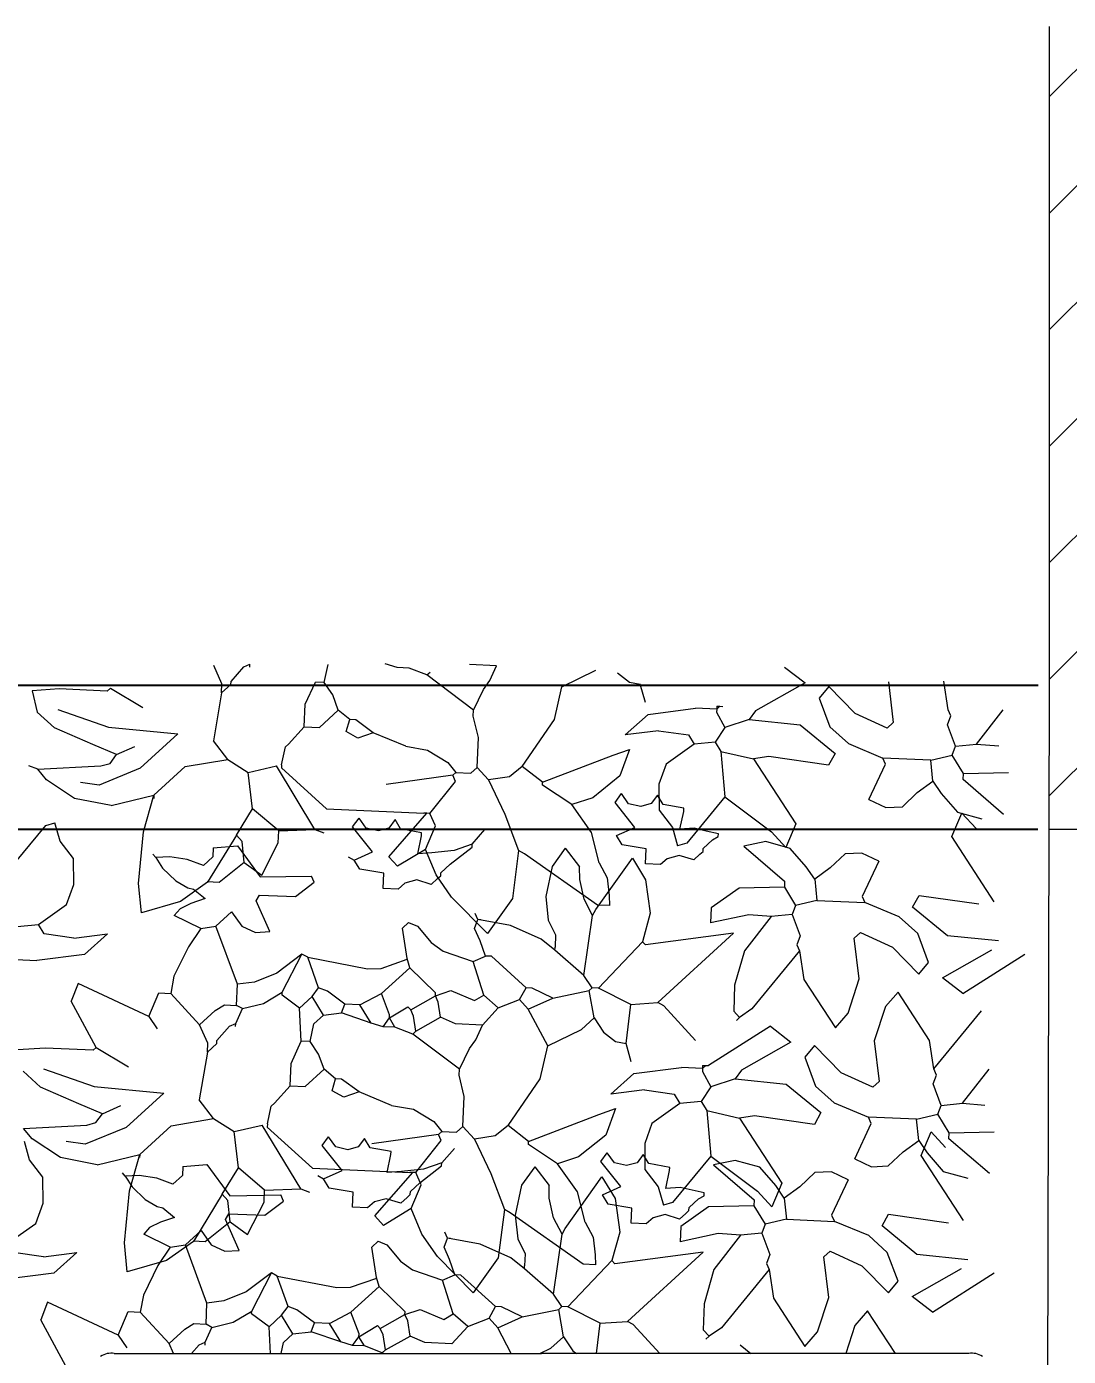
# Model space of a CAD drawing. Header units: centimetres. Extents: x 5667 to 17750, y 274 to 6203.
# Drawn here: x 5952.9 to 6063.6, y 4639.2 to 4780.5 of the extents above; entities that cross this region are included whole.
import ezdxf

# ---------------------------------------------------------------- set-up
doc = ezdxf.new("R2010")
doc.units = ezdxf.units.CM
doc.header["$MEASUREMENT"] = 0
doc.layers.get('0').update_dxf_attribs({"lineweight": 18})
for name, color, linetype, lineweight in [('A-FURN', 8, 'Continuous', 9), ('A-WALL-FULL', 7, 'Continuous', 20), ('G-ANNO-DIM', 3, 'Continuous', 9), ('G-HEDGE', 104, 'Continuous', 9)]:
    doc.layers.add(name, color=color, linetype=linetype, lineweight=lineweight)
doc.styles.add('ARIAL', font='arial.ttf')
doc.dimstyles.new('TICK_36', dxfattribs={"dimtxt": 10, "dimasz": 3.6, "dimexe": 1.8, "dimexo": 1.2, "dimgap": 1.8, "dimtad": 0, "dimdec": 0, "dimzin": 0, "dimdsep": 46, "dimtxsty": 'ARIAL', "dimblk": 'OBLIQUE', "dimcen": 1.8, "dimdle": 1.8, "dimclrd": 256, "dimclrt": 256, "dimadec": 0, "dimazin": 0, "dimtfac": 1, "dimtdec": 0, "dimtmove": 1, "dimatfit": 3, "dimldrblk": 'OPEN90', "dimfxl": 1, "dimtolj": 1, "dimtzin": 0, "dimarcsym": 0})

# ---------------------------------------------------------------- blocks, each defined once
blk = doc.blocks.new('_Oblique')
at = {"color": 0, "linetype": 'ByBlock', "lineweight": -2}
blk.add_line((-0.5, -0.5), (0.5, 0.5), dxfattribs=at)
blk = doc.blocks.new('*D33')
at = {"layer": 'Defpoints', "color": 0, "transparency": 16777216}
for p in [(6061.6, 4710.48), (5687.77, 4485.2), (6061.11, 4485.2)]:
    blk.add_point(p, dxfattribs=at)
at = {"layer": 'G-ANNO-DIM', "lineweight": -2, "transparency": 16777216}
for p, q in [((5687.77, 4712.28), (5687.77, 4610.81)), ((5687.77, 4483.4), (5687.77, 4584.87))]:
    blk.add_line(p, q, dxfattribs=at)
at = {"layer": 'G-ANNO-DIM', "color": 0, "lineweight": -2, "transparency": 16777216}
for p, q in [((6060.4, 4710.48), (5685.97, 4710.48)), ((6059.91, 4485.2), (5685.97, 4485.2))]:
    blk.add_line(p, q, dxfattribs=at)
at = {"layer": 'G-ANNO-DIM', "lineweight": -2, "transparency": 16777216, "xscale": 3.6, "yscale": 3.6, "zscale": 3.6}
for p, rotation in [((5687.77, 4710.48), 90), ((5687.77, 4485.2), 270)]:
    blk.add_blockref('_Oblique', p, dxfattribs=dict(at, rotation=rotation))
at = {"layer": 'G-ANNO-DIM', "transparency": 16777216, "insert": (5687.77, 4597.84), "char_height": 10, "attachment_point": 5, "rotation": 90, "style": 'ARIAL'}
blk.add_mtext('\\A1;225', dxfattribs=at)
blk = doc.blocks.new('_Open90')
at = {"color": 0, "linetype": 'ByBlock', "lineweight": -2}
for p, q in [((-0.5, 0.5), (0, 0)), ((0, 0), (-1, 0)), ((0, 0), (-0.5, -0.5))]:
    blk.add_line(p, q, dxfattribs=at)
blk = doc.blocks.new('*D34')
at = {"layer": 'Defpoints', "color": 0, "transparency": 16777216}
for p in [(5716.47, 4695.2), (6061.57, 4695.2), (6061.11, 4485.2)]:
    blk.add_point(p, dxfattribs=at)
at = {"layer": 'G-ANNO-DIM', "lineweight": -2, "transparency": 16777216}
for p, q in [((5716.47, 4697), (5716.47, 4603.11)), ((5716.47, 4483.4), (5716.47, 4577.28))]:
    blk.add_line(p, q, dxfattribs=at)
at = {"layer": 'G-ANNO-DIM', "color": 0, "lineweight": -2, "transparency": 16777216}
for p, q in [((6060.37, 4695.2), (5714.67, 4695.2)), ((6059.91, 4485.2), (5714.67, 4485.2))]:
    blk.add_line(p, q, dxfattribs=at)
at = {"layer": 'G-ANNO-DIM', "lineweight": -2, "transparency": 16777216, "xscale": 3.6, "yscale": 3.6, "zscale": 3.6}
for p, rotation in [((5716.47, 4695.2), 90), ((5716.47, 4485.2), 270)]:
    blk.add_blockref('_Oblique', p, dxfattribs=dict(at, rotation=rotation))
at = {"layer": 'G-ANNO-DIM', "transparency": 16777216, "insert": (5716.47, 4590.2), "char_height": 10, "attachment_point": 5, "rotation": 90, "style": 'ARIAL'}
blk.add_mtext('\\A1;210', dxfattribs=at)
blk = doc.blocks.new('*D103')
at = {"layer": 'Defpoints', "color": 0, "transparency": 16777216}
for p in [(5716.47, 4710.48), (6061.6, 4710.48), (6061.57, 4695.2)]:
    blk.add_point(p, dxfattribs=at)
at = {"layer": 'G-ANNO-DIM', "lineweight": -2, "transparency": 16777216}
for p, q in [((5716.47, 4693.4), (5716.47, 4712.28)), ((5706.87, 4705.72), (5706.87, 4709.32)), ((5716.47, 4702.84), (5706.87, 4705.72))]:
    blk.add_line(p, q, dxfattribs=at)
at = {"layer": 'G-ANNO-DIM', "color": 0, "lineweight": -2, "transparency": 16777216}
for p, q in [((6060.4, 4710.48), (5714.67, 4710.48)), ((6060.37, 4695.2), (5714.67, 4695.2))]:
    blk.add_line(p, q, dxfattribs=at)
at = {"layer": 'G-ANNO-DIM', "lineweight": -2, "transparency": 16777216, "xscale": 3.6, "yscale": 3.6, "zscale": 3.6}
for p, rotation in [((5716.47, 4710.48), 90), ((5716.47, 4695.2), 270)]:
    blk.add_blockref('_Oblique', p, dxfattribs=dict(at, rotation=rotation))
at = {"layer": 'G-ANNO-DIM', "transparency": 16777216, "insert": (5706.87, 4717.85), "char_height": 10, "attachment_point": 5, "rotation": 90, "style": 'ARIAL'}
blk.add_mtext('\\A1;15', dxfattribs=at)

msp = doc.modelspace()

# ---------------------------------------------------------------- hatches: boundary and pattern name
at = {"layer": 'A-WALL-FULL'}
h = msp.add_hatch(dxfattribs=at)
h.set_pattern_fill('ANSI31', color=0, scale=70)
h.set_pattern_definition([(45, (-2050.141, 2304.0196), (-6.187184, 6.187184), [])])
h.paths.add_polyline_path([(6690.4, 4485.2), (6666.88, 4485.2), (6666.88, 4710.48), (6666.88, 4780.48), (6061.6, 4780.48), (6061.6, 4710.48), (6061.57, 4695.2), (6065.62, 4695.2), (6075.13, 4695.2), (6075.13, 4710.48), (6375.51, 4710.48), (6652.86, 4710.48), (6652.86, 4485.2), (5730.58, 4485.2), (5730.58, 4415.2), (6690.4, 4415.2)])

# ---------------------------------------------------------------- linework, layer by layer
at = {"layer": 'A-FURN'}
for p in [(5962.26, 4639.54), (6053.03, 4639.54)]:
    msp.add_line(p, (6007.65, 4639.54), dxfattribs=at)
for centre, start, end in [((5961.91, 4637.63), 79.6843, 124.328), ((6053.38, 4637.63), 55.672, 100.3157)]:
    msp.add_arc(centre, 1.94, start, end, dxfattribs=at)
at = {"layer": 'A-WALL-FULL'}
for p, q in [((6061.6, 4710.48), (6061.6, 4780.48)), ((6061.11, 4485.2), (6061.6, 4710.48)), ((6065.62, 4695.2), (6061.57, 4695.2))]:
    msp.add_line(p, q, dxfattribs=at)
at = {"layer": 'G-HEDGE'}
for p, q in [((5973.7, 4710.66), (5972.83, 4712.61)), ((5974.67, 4710.93), (5976.02, 4712.47)), ((5976.02, 4712.47), (5976.67, 4712.76)), ((5976.65, 4712.44), (5976.67, 4712.76)), ((5984.57, 4710.82), (5984.98, 4712.72)), ((5992.31, 4712.4), (5991.05, 4712.78)), ((5993.59, 4712.35), (5992.31, 4712.4)), ((5995.47, 4711.62), (5993.59, 4712.35)), ((6002.87, 4712.58), (6000, 4712.71)), ((6002.16, 4711.01), (6002.87, 4712.58)), ((6033.47, 4712.46), (6035.64, 4710.77)), ((5974.66, 4710.61), (5974.67, 4710.93)), ((5982.55, 4708.52), (5983.62, 4710.86)), ((5984.57, 4710.82), (5983.62, 4710.86)), ((5985.47, 4709.5), (5984.57, 4710.82)), ((5995.47, 4711.62), (5995.81, 4711.93)), ((6000.43, 4707.89), (5995.47, 4711.62)), ((6001.48, 4710.08), (6002.16, 4711.01)), ((6009.8, 4710.36), (6013.4, 4712.12)), ((6015.72, 4711.84), (6017, 4710.86)), ((6017, 4710.86), (6018.12, 4710.64)), ((6035.64, 4710.77), (6030.39, 4707.8)), ((6044.49, 4710.9), (6045.01, 4706.58)), ((6050.82, 4707.92), (6050.37, 4710.95)), ((5956.42, 4710.13), (5953.53, 4709.94)), ((5953.53, 4709.94), (5954.07, 4707.68)), ((5961.52, 4709.91), (5956.42, 4710.13)), ((5961.85, 4710.21), (5961.52, 4709.91)), ((5961.85, 4710.21), (5965.28, 4708.15)), ((5973.66, 4709.7), (5972.8, 4704.62)), ((5973.66, 4709.7), (5973.7, 4710.66)), ((5973.66, 4709.7), (5974.66, 4710.61)), ((5986.04, 4707.88), (5985.47, 4709.5)), ((6000.43, 4707.89), (6001.48, 4710.08)), ((6009.01, 4706.88), (6009.8, 4710.36)), ((6018.68, 4708.69), (6018.12, 4710.64)), ((6038.15, 4710.39), (6037.13, 4709.16)), ((6040.97, 4707.51), (6038.15, 4710.39)), ((5956.27, 4707.95), (5961.65, 4706.08)), ((5982.45, 4706.12), (5982.55, 4708.52)), ((6000.4, 4707.25), (6000.43, 4707.89)), ((6018.96, 4707.43), (6024.01, 4708.08)), ((6026.25, 4707.98), (6024.01, 4708.08)), ((6026.25, 4707.98), (6026.23, 4707.66)), ((6026.26, 4708.3), (6026.25, 4707.98)), ((6026.58, 4708.29), (6026.25, 4707.98)), ((6026.26, 4708.3), (6026.58, 4708.29)), ((6026.58, 4708.29), (6026.9, 4708.27)), ((6037.13, 4709.16), (6038.27, 4706.09)), ((6051.11, 4707.27), (6050.82, 4707.92)), ((6053.86, 4704.27), (6056.69, 4707.91)), ((5955.92, 4706), (5954.07, 4707.68)), ((5984.05, 4706.05), (5986.04, 4707.88)), ((5987.28, 4706.87), (5986.04, 4707.88)), ((5986.9, 4705.61), (5987.28, 4706.87)), ((5987.92, 4706.84), (5987.28, 4706.87)), ((5989.77, 4705.48), (5987.92, 4706.84)), ((6000.94, 4704.99), (6000.4, 4707.25)), ((6005.6, 4701.91), (6009.01, 4706.88)), ((6016.52, 4705.24), (6018.96, 4707.43)), ((6026.23, 4707.66), (6027.12, 4706.03)), ((6029.71, 4706.87), (6027.12, 4706.03)), ((6030.39, 4707.8), (6029.71, 4706.87)), ((6029.71, 4706.87), (6035.12, 4706.32)), ((6044.35, 4705.97), (6040.97, 4707.51)), ((6044.35, 4705.97), (6045.01, 4706.58)), ((6050.75, 4706.33), (6051.11, 4707.27)), ((5959.99, 4704.22), (5955.92, 4706)), ((5961.65, 4706.08), (5969.03, 4705.35)), ((5969.03, 4705.35), (5965.03, 4701.71)), ((5980.77, 4704.27), (5982.45, 4706.12)), ((5982.45, 4706.12), (5984.05, 4706.05)), ((5988.15, 4704.91), (5986.9, 4705.61)), ((5989.77, 4705.48), (5988.15, 4704.91)), ((5993.23, 4704.05), (5989.77, 4705.48)), ((6020.07, 4705.69), (6016.52, 4705.24)), ((6020.07, 4705.69), (6023.25, 4705.24)), ((6023.25, 4705.24), (6023.85, 4704.25)), ((6027.12, 4706.03), (6026.09, 4704.47)), ((6035.12, 4706.32), (6038.83, 4703.28)), ((6038.27, 4706.09), (6040.24, 4704.32)), ((6051.61, 4704.05), (6050.75, 4706.33)), ((5962.5, 4703.15), (5959.99, 4704.22)), ((5962.5, 4703.15), (5964.46, 4704.03)), ((5974.31, 4702.64), (5972.8, 4704.62)), ((5980.04, 4702.07), (5980.44, 4703.97)), ((5980.44, 4703.97), (5980.77, 4704.27)), ((5993.23, 4704.05), (5995.55, 4703.64)), ((6000.8, 4701.8), (6000.94, 4704.99)), ((6015.24, 4703.09), (6017, 4703.71)), ((6017, 4703.71), (6015.97, 4700.91)), ((6023.85, 4704.25), (6020.88, 4702.14)), ((6026.09, 4704.47), (6023.85, 4704.25)), ((6026.09, 4704.47), (6026.69, 4703.49)), ((6040.24, 4704.32), (6043.89, 4702.79)), ((6051.25, 4703.11), (6051.61, 4704.05)), ((6051.61, 4704.05), (6053.86, 4704.27)), ((6053.86, 4704.27), (6056.23, 4704.08)), ((5961.83, 4702.22), (5962.5, 4703.15)), ((5969.8, 4701.88), (5974.31, 4702.64)), ((5974.31, 4702.64), (5976.49, 4701.27)), ((5995.55, 4703.64), (5997.69, 4702.32)), ((5997.69, 4702.32), (5998.54, 4701.26)), ((6007.76, 4700.22), (6015.24, 4703.09)), ((6026.69, 4703.49), (6030.17, 4702.7)), ((6026.69, 4703.49), (6027.12, 4698.68)), ((6031.78, 4702.95), (6030.17, 4702.7)), ((6030.17, 4702.7), (6034.66, 4695.79)), ((6038.13, 4702.03), (6031.78, 4702.95)), ((6038.83, 4703.28), (6038.13, 4702.03)), ((6044.18, 4702.14), (6043.89, 4702.79)), ((6048.99, 4702.57), (6043.89, 4702.79)), ((6048.99, 4702.57), (6051.25, 4703.11)), ((6049.21, 4700.32), (6048.99, 4702.57)), ((6052.45, 4701.14), (6051.25, 4703.11)), ((5954.13, 4701.6), (5953.18, 4701.96)), ((5954.13, 4701.6), (5960.85, 4701.95)), ((5955.05, 4700.49), (5954.13, 4701.6)), ((5965.03, 4701.71), (5960.66, 4699.92)), ((5960.85, 4701.95), (5961.83, 4702.22)), ((5966.47, 4698.83), (5969.8, 4701.88)), ((5976.49, 4701.27), (5979.49, 4701.95)), ((5976.96, 4697.41), (5976.49, 4701.27)), ((5983.57, 4695.2), (5979.49, 4701.95)), ((5980.04, 4702.07), (5980.02, 4701.75)), ((5980.02, 4701.75), (5984.82, 4697.39)), ((5998.21, 4700.96), (5991.13, 4699.99)), ((5998.21, 4700.96), (5998.54, 4701.26)), ((5998.5, 4700.31), (5998.21, 4700.96)), ((5998.54, 4701.26), (6000.13, 4701.19)), ((6000.13, 4701.19), (6000.8, 4701.8)), ((6002.02, 4700.47), (6000.8, 4701.8)), ((6005.6, 4701.91), (6004.23, 4700.81)), ((6007.76, 4700.22), (6005.6, 4701.91)), ((6015.97, 4700.91), (6013.08, 4698.57)), ((6020.88, 4702.14), (6020.1, 4700)), ((6042.42, 4698.38), (6044.18, 4702.14)), ((6052.42, 4700.5), (6052.45, 4701.14)), ((6052.45, 4701.14), (6057.24, 4701.25)), ((5958.04, 4698.51), (5955.05, 4700.49)), ((5960.66, 4699.92), (5958.66, 4700.21)), ((5995.79, 4696.91), (5998.5, 4700.31)), ((6004.23, 4700.81), (6002.02, 4700.47)), ((6002.02, 4700.47), (6003.76, 4696.83)), ((6007.75, 4699.9), (6007.76, 4700.22)), ((6010.86, 4697.85), (6007.75, 4699.9)), ((6020.1, 4700), (6020.13, 4697.24)), ((6047.56, 4699.12), (6049.21, 4700.32)), ((6049.21, 4700.32), (6050.11, 4699.01)), ((6056.73, 4696.8), (6052.42, 4700.5)), ((5961.95, 4697.74), (5958.04, 4698.51)), ((5961.95, 4697.74), (5966.47, 4698.83)), ((5965.37, 4694.97), (5966.47, 4698.83)), ((5966.47, 4698.83), (5966.46, 4698.51)), ((6013.08, 4698.57), (6010.86, 4697.85)), ((6015.45, 4698.08), (6016.13, 4699.01)), ((6017.57, 4695.43), (6015.45, 4698.08)), ((6016.89, 4697.94), (6016.13, 4699.01)), ((6019.95, 4698.85), (6019.29, 4697.95)), ((6020.55, 4697.86), (6019.95, 4698.85)), ((6027.12, 4698.68), (6023.07, 4693.74)), ((6027.12, 4698.68), (6032.07, 4694.94)), ((6042.42, 4698.38), (6044.2, 4697.53)), ((6045.97, 4697.61), (6047.56, 4699.12)), ((6050.11, 4699.01), (6051.82, 4697.05)), ((5975.24, 4694.61), (5976.96, 4697.41)), ((5979.73, 4695.05), (5976.96, 4697.41)), ((5984.82, 4697.39), (5995.15, 4696.94)), ((5991.44, 4692.3), (5995.47, 4696.92)), ((5995.47, 4696.92), (5995.15, 4696.94)), ((5995.79, 4696.91), (5995.47, 4696.92)), ((5996.37, 4695.6), (5995.79, 4696.91)), ((6003.76, 4696.83), (6005.21, 4692.98)), ((6012.96, 4694.88), (6010.86, 4697.85)), ((6018.19, 4697.65), (6016.89, 4697.94)), ((6019.29, 4697.95), (6018.19, 4697.65)), ((6020.13, 4697.24), (6021.54, 4695.4)), ((6022.77, 4697.45), (6020.55, 4697.86)), ((6022.35, 4695.23), (6022.76, 4697.13)), ((6022.76, 4697.13), (6022.77, 4697.45)), ((6044.2, 4697.53), (6045.97, 4697.61)), ((6051.22, 4694.44), (6052.28, 4696.95)), ((6051.82, 4697.05), (6054.43, 4696.32)), ((6053.81, 4695.29), (6052.28, 4696.95)), ((5950.93, 4690.69), (5954.99, 4695.63)), ((5954.99, 4695.63), (5955.96, 4695.9)), ((5956.51, 4693.96), (5955.96, 4695.9)), ((5979.73, 4695.05), (5983.57, 4695.2)), ((5983.57, 4695.2), (5984.52, 4694.84)), ((5987.58, 4695.48), (5988.26, 4696.41)), ((5989.7, 4692.83), (5987.58, 4695.48)), ((5989.02, 4695.33), (5988.26, 4696.41)), ((5990.32, 4695.05), (5989.02, 4695.33)), ((5991.42, 4695.34), (5990.32, 4695.05)), ((5992.09, 4696.25), (5991.42, 4695.34)), ((5992.68, 4695.26), (5992.09, 4696.25)), ((5994.9, 4694.84), (5992.68, 4695.26)), ((5995.31, 4693.09), (5996.37, 4695.6)), ((6000.28, 4693.65), (6001.63, 4695.19)), ((6015.61, 4694.56), (6017.57, 4695.43)), ((6021.54, 4695.4), (6022.1, 4693.46)), ((6023.87, 4695.34), (6022.35, 4695.23)), ((6025.14, 4695.04), (6023.87, 4695.34)), ((6034.66, 4695.79), (6033.6, 4693.28)), ((5957.92, 4692.13), (5956.51, 4693.96)), ((5964.84, 4689.45), (5965.37, 4694.97)), ((5975.24, 4694.61), (5972.18, 4689.59)), ((5975.85, 4693.94), (5975.24, 4694.61)), ((5976.07, 4691.7), (5975.85, 4693.94)), ((5977.93, 4690.34), (5979.68, 4693.78)), ((5979.68, 4693.78), (5979.73, 4695.05)), ((5994.49, 4692.62), (5994.89, 4694.52)), ((5994.89, 4694.52), (5994.9, 4694.84)), ((6013.78, 4691.65), (6012.96, 4694.88)), ((6016.21, 4693.58), (6015.61, 4694.56)), ((6024.82, 4693.2), (6025.82, 4694.12)), ((6026.44, 4694.75), (6025.14, 4695.04)), ((6025.82, 4694.12), (6026.42, 4694.44)), ((6026.42, 4694.44), (6026.44, 4694.75)), ((6031.46, 4693.91), (6029.15, 4693.43)), ((6034.07, 4693.18), (6031.46, 4693.91)), ((6032.07, 4694.94), (6033.6, 4693.28)), ((6055.71, 4687.53), (6051.22, 4694.44)), ((5966.66, 4692.24), (5966.36, 4692.57)), ((5972.78, 4693.25), (5972.74, 4692.29)), ((5972.78, 4693.25), (5975.35, 4693.46)), ((5975.35, 4693.46), (5977.76, 4690.16)), ((5987.75, 4691.96), (5989.7, 4692.83)), ((5995.31, 4693.09), (5992.35, 4691.3)), ((5996.01, 4692.74), (5994.49, 4692.62)), ((5996.44, 4690.38), (5995.31, 4693.09)), ((5998.36, 4692.98), (5996.01, 4692.74)), ((5997.95, 4691.51), (6000.27, 4693.33)), ((6000.28, 4693.65), (5998.36, 4692.98)), ((6000.27, 4693.33), (6000.28, 4693.65)), ((6005.21, 4692.98), (6004.55, 4687.88)), ((6005.83, 4692.63), (6005.21, 4692.98)), ((6013.59, 4687.18), (6005.83, 4692.63)), ((6010.17, 4693.22), (6008.77, 4691.27)), ((6010.17, 4693.22), (6011.69, 4691.24)), ((6018.75, 4693.15), (6016.21, 4693.58)), ((6018.68, 4691.55), (6018.75, 4693.15)), ((6022.27, 4692.44), (6021, 4692.09)), ((6023.07, 4693.74), (6022.1, 4693.46)), ((6023.81, 4691.97), (6022.27, 4692.44)), ((6024.47, 4692.58), (6023.81, 4691.97)), ((6024.47, 4692.58), (6024.81, 4692.88)), ((6024.81, 4692.88), (6024.82, 4693.2)), ((6029.15, 4693.43), (6033.46, 4689.73)), ((6035.77, 4691.23), (6034.07, 4693.18)), ((6039.91, 4692.62), (6038.32, 4691.12)), ((6041.68, 4692.7), (6039.91, 4692.62)), ((6043.46, 4691.85), (6041.68, 4692.7)), ((5957.95, 4689.36), (5957.92, 4692.13)), ((5968.15, 4692.3), (5966.66, 4692.24)), ((5966.66, 4692.24), (5967.39, 4691.1)), ((5967.39, 4691.1), (5968.8, 4689.75)), ((5970.01, 4692.03), (5968.15, 4692.3)), ((5971.74, 4691.38), (5970.01, 4692.03)), ((5972.74, 4692.29), (5971.74, 4691.38)), ((5976.07, 4691.7), (5973.42, 4689.57)), ((5976.07, 4691.7), (5977.93, 4690.34)), ((5987.12, 4692.31), (5987.75, 4691.96)), ((5988.34, 4690.98), (5987.75, 4691.96)), ((5990.88, 4690.55), (5988.34, 4690.98)), ((5992.35, 4691.3), (5991.44, 4692.3)), ((5996.96, 4690.6), (5997.95, 4691.51)), ((6008.77, 4691.27), (6008.09, 4688.1)), ((6011.72, 4689.88), (6011.69, 4691.24)), ((6013.4, 4686.69), (6017.29, 4692.16)), ((6013.78, 4691.65), (6014.62, 4690.05)), ((6017.29, 4692.16), (6018.7, 4689.87)), ((6020.27, 4691.48), (6018.68, 4691.55)), ((6021, 4692.09), (6020.27, 4691.48)), ((6036.67, 4689.91), (6035.77, 4691.23)), ((6038.32, 4691.12), (6036.67, 4689.91)), ((6043.46, 4691.85), (6041.7, 4688.09)), ((5968.8, 4689.75), (5970.06, 4689.02)), ((5972.18, 4689.59), (5969.31, 4687.57)), ((5973.42, 4689.57), (5972.14, 4689.63)), ((5977.76, 4690.16), (5983.2, 4690.24)), ((5981.5, 4688.08), (5983.49, 4689.59)), ((5983.49, 4689.59), (5983.2, 4690.24)), ((5990.81, 4688.95), (5990.88, 4690.55)), ((5994.41, 4689.84), (5993.13, 4689.49)), ((5995.94, 4689.37), (5994.41, 4689.84)), ((5996.61, 4689.98), (5995.94, 4689.37)), ((5998.09, 4688), (5996.44, 4690.38)), ((5996.61, 4689.98), (5996.94, 4690.28)), ((5996.94, 4690.28), (5996.96, 4690.6)), ((6012.17, 4687.8), (6011.72, 4689.88)), ((6014.62, 4690.05), (6014.83, 4688.2)), ((6018.7, 4689.87), (6019.2, 4686.3)), ((6033.46, 4689.73), (6033.44, 4689.09)), ((6036.67, 4689.91), (6036.89, 4687.66)), ((5957.18, 4687.22), (5957.95, 4689.36)), ((5965.15, 4686.36), (5964.84, 4689.45)), ((5970.06, 4689.02), (5970.67, 4688.87)), ((5970.67, 4688.87), (5971.91, 4687.86)), ((5977.33, 4687.62), (5977.68, 4688.24)), ((5977.68, 4688.24), (5981.5, 4688.08)), ((5992.41, 4688.88), (5990.81, 4688.95)), ((5993.13, 4689.49), (5992.41, 4688.88)), ((6014.83, 4688.2), (6014.86, 4687.13)), ((6028.64, 4688.98), (6025.67, 4686.87)), ((6033.44, 4689.09), (6028.64, 4688.98)), ((6033.44, 4689.09), (6034.63, 4687.12)), ((6047.05, 4686.95), (6047.75, 4688.2)), ((6047.75, 4688.2), (6054.1, 4687.29)), ((5954.21, 4685.11), (5957.18, 4687.22)), ((5969.31, 4687.57), (5965.15, 4686.36)), ((5969.26, 4686.78), (5968.63, 4686.08)), ((5970.4, 4687.34), (5969.26, 4686.78)), ((5971.91, 4687.86), (5970.4, 4687.34)), ((5978.78, 4684.36), (5977.33, 4687.62)), ((6001.89, 4684.15), (5998.09, 4688)), ((6004.55, 4687.88), (6001.89, 4684.15)), ((6008.09, 4688.1), (6008.36, 4685.57)), ((6013.06, 4686.06), (6012.17, 4687.8)), ((6014.86, 4687.13), (6013.59, 4687.18)), ((6025.67, 4686.87), (6025.6, 4685.28)), ((6034.63, 4687.12), (6034.27, 4686.18)), ((6036.89, 4687.66), (6034.63, 4687.12)), ((6036.89, 4687.66), (6041.99, 4687.44)), ((6041.7, 4688.09), (6041.99, 4687.44)), ((6045.64, 4685.91), (6041.99, 4687.44)), ((6050.76, 4683.92), (6047.05, 4686.95)), ((5971.45, 4684.68), (5968.63, 4686.08)), ((5973.06, 4684.93), (5974.72, 4686.46)), ((5974.72, 4686.46), (5975.81, 4684.95)), ((5992.86, 4684.71), (5993.53, 4685.32)), ((5993.53, 4685.32), (5994.47, 4684.95)), ((6000.53, 4684.69), (6000.89, 4685.63)), ((6000.89, 4685.63), (6000.6, 4686.29)), ((6001.21, 4685.62), (6000.89, 4685.63)), ((6004.35, 4685), (6000.89, 4685.63)), ((6008.36, 4685.57), (6009.13, 4684)), ((6012.14, 4679.71), (6013.06, 4686.06)), ((6013.06, 4686.06), (6013.4, 4686.69)), ((6019.2, 4686.3), (6018.37, 4683.27)), ((6029.65, 4686.15), (6025.6, 4685.28)), ((6032.02, 4685.96), (6029.19, 4682.33)), ((6032.02, 4685.96), (6029.65, 4686.15)), ((6034.27, 4686.18), (6032.02, 4685.96)), ((6034.27, 4686.18), (6035.13, 4683.9)), ((6047.61, 4684.14), (6045.64, 4685.91)), ((5951.96, 4684.89), (5954.21, 4685.11)), ((5954.8, 4684.13), (5954.21, 4685.11)), ((5957.98, 4683.67), (5954.8, 4684.13)), ((5957.98, 4683.67), (5961.54, 4684.13)), ((5961.54, 4684.13), (5959.09, 4681.93)), ((5971.45, 4684.68), (5970.14, 4682.74)), ((5971.45, 4684.68), (5973.06, 4684.93)), ((5975.34, 4678.76), (5973.06, 4684.93)), ((5975.81, 4684.95), (5977.25, 4684.27)), ((5977.25, 4684.27), (5978.78, 4684.36)), ((5993.36, 4681.49), (5992.86, 4684.71)), ((5994.47, 4684.95), (5995.92, 4683.19)), ((6001.12, 4683.39), (6000.53, 4684.69)), ((6007.62, 4683.54), (6004.35, 4685)), ((6009.13, 4684), (6009.08, 4682.72)), ((6028.04, 4684.18), (6018.68, 4682.94)), ((6020.01, 4676.81), (6028.04, 4684.18)), ((6035.13, 4683.9), (6034.77, 4682.96)), ((6041.53, 4684.26), (6040.87, 4683.65)), ((6041.53, 4684.26), (6044.91, 4682.72)), ((6048.75, 4681.07), (6047.61, 4684.14)), ((6056.17, 4683.36), (6050.76, 4683.92)), ((5970.14, 4682.74), (5968.59, 4679.61)), ((5995.92, 4683.19), (5997.19, 4682.28)), ((6001.68, 4681.76), (6001.12, 4683.39)), ((6009.06, 4682.4), (6007.62, 4683.54)), ((6009.06, 4682.4), (6009.08, 4682.72)), ((6013.68, 4678.36), (6018.37, 4683.27)), ((6018.68, 4682.94), (6018.37, 4683.27)), ((6034.77, 4682.96), (6035.06, 4682.31)), ((6041.39, 4679.33), (6040.87, 4683.65)), ((6044.91, 4682.72), (6047.73, 4679.84)), ((5951.81, 4681.38), (5954.04, 4681.28)), ((5959.09, 4681.93), (5954.04, 4681.28)), ((5982.2, 4681.97), (5979.53, 4679.93)), ((5980.1, 4677.91), (5982.2, 4681.97)), ((5982.82, 4681.63), (5982.2, 4681.97)), ((5982.82, 4681.63), (5989.16, 4680.39)), ((5983.96, 4678.38), (5982.82, 4681.63)), ((5990.61, 4680.45), (5993.38, 4681.42)), ((5993.64, 4680.52), (5993.36, 4681.49)), ((5997.19, 4682.28), (6000.38, 4681.18)), ((6000.38, 4681.18), (6001.68, 4681.76)), ((6001.5, 4677.62), (6000.38, 4681.18)), ((6002.32, 4681.74), (6001.68, 4681.76)), ((6006.01, 4678.38), (6002.32, 4681.74)), ((6012.14, 4679.71), (6009.06, 4682.4)), ((6029.19, 4682.33), (6028.15, 4678.68)), ((6035.06, 4682.31), (6029.99, 4676.14)), ((6035.06, 4682.31), (6035.51, 4679.28)), ((6047.73, 4679.84), (6048.75, 4681.07)), ((6050.24, 4679.46), (6055.49, 4682.43)), ((6052.41, 4677.77), (6058.98, 4681.96)), ((5979.53, 4679.93), (5977.14, 4678.99)), ((5989.16, 4680.39), (5990.61, 4680.45)), ((5990.64, 4677.77), (5993.64, 4680.52)), ((5996.4, 4677.84), (5993.64, 4680.52)), ((6013.04, 4678.39), (6012.14, 4679.71)), ((5958.41, 4678.86), (5957.69, 4676.97)), ((5965.93, 4675.33), (5958.41, 4678.86)), ((5968.59, 4679.61), (5968.27, 4677.79)), ((5975.25, 4676.52), (5975.34, 4678.76)), ((5977.14, 4678.99), (5975.34, 4678.76)), ((5983.28, 4677.45), (5983.96, 4678.38)), ((5984.9, 4678.02), (5983.96, 4678.38)), ((6005.32, 4677.13), (6006.01, 4678.38)), ((6006.65, 4678.35), (6006.01, 4678.38)), ((6008.84, 4677.3), (6006.65, 4678.35)), ((6012.71, 4678.09), (6013.04, 4678.39)), ((6013.68, 4678.36), (6013.04, 4678.39)), ((6017.12, 4676.62), (6013.68, 4678.36)), ((6028.15, 4678.68), (6028.07, 4675.9)), ((6035.51, 4679.28), (6038.86, 4674.15)), ((6040.2, 4675.69), (6041.39, 4679.33)), ((6052.41, 4677.77), (6050.24, 4679.46)), ((5960.35, 4672.06), (5957.69, 4676.97)), ((5965.93, 4675.33), (5966.99, 4677.84)), ((5966.99, 4677.84), (5968.27, 4677.79)), ((5971.32, 4674.46), (5968.27, 4677.79)), ((5978.13, 4676.72), (5980.1, 4677.91)), ((5980.09, 4677.59), (5980.1, 4677.91)), ((5981.95, 4676.23), (5980.09, 4677.59)), ((5981.95, 4676.23), (5983.28, 4677.45)), ((5984.47, 4675.48), (5983.28, 4677.45)), ((5986.76, 4676.66), (5984.9, 4678.02)), ((5988.35, 4676.59), (5990.64, 4677.77)), ((5991.5, 4675.5), (5990.64, 4677.77)), ((5993.76, 4676.04), (5996.39, 4677.52)), ((5996.39, 4677.52), (5998.01, 4678.09)), ((5996.39, 4677.52), (5996.4, 4677.84)), ((5996.68, 4676.87), (5996.39, 4677.52)), ((5996.93, 4675.26), (5996.68, 4676.87)), ((5998.01, 4678.09), (6000.52, 4677.02)), ((6000.52, 4677.02), (6001.5, 4677.62)), ((6003.04, 4676.27), (6001.5, 4677.62)), ((6003.04, 4676.27), (6005.32, 4677.13)), ((6006.23, 4676.13), (6005.32, 4677.13)), ((6006.23, 4676.13), (6008.84, 4677.3)), ((6008.84, 4677.3), (6012.71, 4678.09)), ((6013.22, 4675.19), (6012.71, 4678.09)), ((6017.12, 4676.62), (6020.01, 4676.81)), ((6020.63, 4676.46), (6020.01, 4676.81)), ((6045.52, 4677.93), (6044.17, 4676.39)), ((6048.86, 4672.8), (6045.52, 4677.93)), ((5971.32, 4674.46), (5972.99, 4675.98)), ((5972.99, 4675.98), (5973.97, 4676.58)), ((5973.97, 4676.58), (5975.25, 4676.52)), ((5975.16, 4674.61), (5975.87, 4676.18)), ((5975.87, 4676.18), (5975.25, 4676.52)), ((5975.87, 4676.18), (5978.13, 4676.72)), ((5982.11, 4672.71), (5981.95, 4676.23)), ((5983.47, 4674.57), (5984.47, 4675.48)), ((5984.47, 4675.48), (5986.4, 4675.72)), ((5986.4, 4675.72), (5986.76, 4676.66)), ((5989.55, 4674.62), (5986.4, 4675.72)), ((5988.35, 4676.59), (5986.76, 4676.66)), ((5989.55, 4674.62), (5988.35, 4676.59)), ((5991.49, 4675.18), (5993.46, 4676.37)), ((5991.49, 4675.18), (5991.5, 4675.5)), ((5993.46, 4676.37), (5993.76, 4676.04)), ((5994.05, 4675.38), (5993.76, 4676.04)), ((6001.36, 4674.43), (6003.04, 4676.27)), ((6008.3, 4672.21), (6006.23, 4676.13)), ((6016.62, 4672.48), (6017.12, 4676.62)), ((6023.99, 4672.8), (6020.63, 4676.46)), ((6028.07, 4675.9), (6028.68, 4675.24)), ((6029.99, 4676.14), (6028.68, 4675.24)), ((6038.86, 4674.15), (6040.2, 4675.69)), ((6044.17, 4676.39), (6042.99, 4672.74)), ((6049.32, 4669.77), (6054.38, 4675.94)), ((5965.93, 4675.33), (5966.83, 4674.02)), ((5972.2, 4672.5), (5971.32, 4674.46)), ((5973.17, 4672.78), (5974.51, 4674.32)), ((5974.51, 4674.32), (5975.16, 4674.61)), ((5975.15, 4674.29), (5975.16, 4674.61)), ((5983.07, 4672.67), (5983.47, 4674.57)), ((5990.81, 4674.25), (5989.55, 4674.62)), ((5990.81, 4674.25), (5991.49, 4675.18)), ((5992.08, 4674.19), (5990.81, 4674.25)), ((5992.08, 4674.19), (5991.49, 4675.18)), ((5993.97, 4673.47), (5992.08, 4674.19)), ((5994.3, 4673.78), (5994.05, 4675.38)), ((5994.3, 4673.78), (5996.93, 4675.26)), ((5998.49, 4674.55), (5996.93, 4675.26)), ((6001.36, 4674.43), (5998.49, 4674.55)), ((6000.66, 4672.86), (6001.36, 4674.43)), ((6011.89, 4673.97), (6013.22, 4675.19)), ((6013.22, 4675.19), (6014.21, 4673.68)), ((6031.97, 4674.31), (6025.39, 4670.12)), ((6028.68, 4675.24), (6028.34, 4674.93)), ((6031.97, 4674.31), (6034.13, 4672.62)), ((5973.15, 4672.46), (5973.17, 4672.78)), ((5981.05, 4670.36), (5982.11, 4672.71)), ((5983.07, 4672.67), (5982.11, 4672.71)), ((5983.97, 4671.35), (5983.07, 4672.67)), ((5993.97, 4673.47), (5994.3, 4673.78)), ((5998.92, 4669.74), (5993.97, 4673.47)), ((5999.98, 4671.93), (6000.66, 4672.86)), ((6008.3, 4672.21), (6011.89, 4673.97)), ((6014.21, 4673.68), (6015.49, 4672.7)), ((6015.49, 4672.7), (6016.62, 4672.48)), ((6034.13, 4672.62), (6028.89, 4669.65)), ((6042.99, 4672.74), (6043.51, 4668.42)), ((6049.32, 4669.77), (6048.86, 4672.8)), ((5954.91, 4671.98), (5952.03, 4671.78)), ((5960.02, 4671.75), (5954.91, 4671.98)), ((5960.35, 4672.06), (5960.02, 4671.75)), ((5960.35, 4672.06), (5963.78, 4669.99)), ((5972.15, 4671.54), (5971.29, 4666.47)), ((5972.15, 4671.54), (5972.2, 4672.5)), ((5972.15, 4671.54), (5973.15, 4672.46)), ((5984.54, 4669.73), (5983.97, 4671.35)), ((5998.92, 4669.74), (5999.98, 4671.93)), ((6007.51, 4668.73), (6008.3, 4672.21)), ((6017.18, 4670.54), (6016.62, 4672.48)), ((6036.64, 4672.24), (6035.63, 4671.01)), ((6039.47, 4669.36), (6036.64, 4672.24)), ((5954.76, 4669.79), (5960.14, 4667.92)), ((5980.95, 4667.97), (5981.05, 4670.36)), ((6017.46, 4669.28), (6022.51, 4669.93)), ((6024.74, 4669.83), (6022.51, 4669.93)), ((6024.74, 4669.83), (6024.73, 4669.51)), ((6024.76, 4670.15), (6024.74, 4669.83)), ((6025.08, 4670.13), (6024.74, 4669.83)), ((6024.76, 4670.15), (6025.08, 4670.13)), ((6025.08, 4670.13), (6025.39, 4670.12)), ((6035.63, 4671.01), (6036.76, 4667.94)), ((6049.61, 4669.12), (6049.32, 4669.77)), ((6052.36, 4666.12), (6055.19, 4669.75)), ((5954.41, 4667.84), (5952.57, 4669.52)), ((5982.54, 4667.9), (5984.54, 4669.73)), ((5985.77, 4668.71), (5984.54, 4669.73)), ((5985.4, 4667.45), (5985.77, 4668.71)), ((5986.41, 4668.69), (5985.77, 4668.71)), ((5988.27, 4667.33), (5986.41, 4668.69)), ((5998.89, 4669.1), (5998.92, 4669.74)), ((5999.43, 4666.84), (5998.89, 4669.1)), ((6004.09, 4663.76), (6007.51, 4668.73)), ((6015.01, 4667.08), (6017.46, 4669.28)), ((6024.73, 4669.51), (6025.62, 4667.87)), ((6028.21, 4668.72), (6025.62, 4667.87)), ((6028.89, 4669.65), (6028.21, 4668.72)), ((6028.21, 4668.72), (6033.62, 4668.16)), ((6042.84, 4667.82), (6039.47, 4669.36)), ((6042.84, 4667.82), (6043.51, 4668.42)), ((6049.25, 4668.17), (6049.61, 4669.12)), ((5958.49, 4666.07), (5954.41, 4667.84)), ((5960.14, 4667.92), (5967.52, 4667.19)), ((5967.52, 4667.19), (5963.53, 4663.55)), ((5979.27, 4666.12), (5980.95, 4667.97)), ((5980.95, 4667.97), (5982.54, 4667.9)), ((5986.65, 4666.76), (5985.4, 4667.45)), ((5988.27, 4667.33), (5986.65, 4666.76)), ((5991.72, 4665.9), (5988.27, 4667.33)), ((6018.57, 4667.54), (6015.01, 4667.08)), ((6018.57, 4667.54), (6021.75, 4667.08)), ((6021.75, 4667.08), (6022.34, 4666.1)), ((6025.62, 4667.87), (6024.59, 4666.32)), ((6033.62, 4668.16), (6037.32, 4665.13)), ((6036.76, 4667.94), (6038.74, 4666.16)), ((6050.11, 4665.9), (6049.25, 4668.17)), ((5961, 4665), (5958.49, 4666.07)), ((5961, 4665), (5962.96, 4665.87)), ((5972.8, 4664.49), (5971.29, 4666.47)), ((5978.53, 4663.92), (5978.94, 4665.82)), ((5978.94, 4665.82), (5979.27, 4666.12)), ((5991.72, 4665.9), (5994.04, 4665.49)), ((5999.3, 4663.65), (5999.43, 4666.84)), ((6013.73, 4664.94), (6015.49, 4665.55)), ((6015.49, 4665.55), (6014.47, 4662.75)), ((6022.34, 4666.1), (6019.37, 4663.99)), ((6024.59, 4666.32), (6022.34, 4666.1)), ((6024.59, 4666.32), (6025.19, 4665.34)), ((6038.74, 4666.16), (6042.38, 4664.64)), ((6049.75, 4664.96), (6050.11, 4665.9)), ((6050.11, 4665.9), (6052.36, 4666.12)), ((6052.36, 4666.12), (6054.73, 4665.93)), ((5960.32, 4664.07), (5961, 4665)), ((5968.3, 4663.72), (5972.8, 4664.49)), ((5972.8, 4664.49), (5974.98, 4663.11)), ((5994.04, 4665.49), (5996.19, 4664.17)), ((5996.19, 4664.17), (5997.04, 4663.11)), ((6006.26, 4662.07), (6013.73, 4664.94)), ((6025.19, 4665.34), (6028.67, 4664.54)), ((6025.19, 4665.34), (6025.62, 4660.52)), ((6030.28, 4664.79), (6028.67, 4664.54)), ((6028.67, 4664.54), (6033.16, 4657.64)), ((6036.63, 4663.88), (6030.28, 4664.79)), ((6037.32, 4665.13), (6036.63, 4663.88)), ((6042.67, 4663.99), (6042.38, 4664.64)), ((6047.49, 4664.42), (6042.38, 4664.64)), ((6047.49, 4664.42), (6049.75, 4664.96)), ((6047.71, 4662.17), (6047.49, 4664.42)), ((6050.94, 4662.99), (6049.75, 4664.96)), ((5952.62, 4663.45), (5959.35, 4663.79)), ((5953.54, 4662.34), (5952.62, 4663.45)), ((5963.53, 4663.55), (5959.16, 4661.77)), ((5959.35, 4663.79), (5960.32, 4664.07)), ((5964.97, 4660.67), (5968.3, 4663.72)), ((5974.98, 4663.11), (5977.98, 4663.79)), ((5975.45, 4659.26), (5974.98, 4663.11)), ((5982.07, 4657.05), (5977.98, 4663.79)), ((5978.53, 4663.92), (5978.52, 4663.6)), ((5978.52, 4663.6), (5983.31, 4659.23)), ((5996.7, 4662.8), (5989.63, 4661.83)), ((5996.7, 4662.8), (5997.04, 4663.11)), ((5996.99, 4662.15), (5996.7, 4662.8)), ((5997.04, 4663.11), (5998.63, 4663.04)), ((5998.63, 4663.04), (5999.3, 4663.65)), ((6000.52, 4662.32), (5999.3, 4663.65)), ((6004.09, 4663.76), (6002.72, 4662.65)), ((6006.26, 4662.07), (6004.09, 4663.76)), ((6014.47, 4662.75), (6011.58, 4660.42)), ((6019.37, 4663.99), (6018.6, 4661.85)), ((6040.91, 4660.23), (6042.67, 4663.99)), ((6047.98, 4660.59), (6049.04, 4663.1)), ((6050.57, 4661.43), (6049.04, 4663.1)), ((6050.91, 4662.35), (6050.94, 4662.99)), ((6050.94, 4662.99), (6055.74, 4663.1)), ((5953.27, 4660.11), (5952.72, 4662.05)), ((5956.54, 4660.36), (5953.54, 4662.34)), ((5959.16, 4661.77), (5957.16, 4662.06)), ((5984.34, 4661.63), (5985.02, 4662.56)), ((5986.46, 4658.98), (5984.34, 4661.63)), ((5985.78, 4661.48), (5985.02, 4662.56)), ((5987.08, 4661.19), (5985.78, 4661.48)), ((5988.18, 4661.49), (5987.08, 4661.19)), ((5988.85, 4662.39), (5988.18, 4661.49)), ((5989.44, 4661.4), (5988.85, 4662.39)), ((5991.66, 4660.99), (5989.44, 4661.4)), ((5994.29, 4658.75), (5996.99, 4662.15)), ((5997.04, 4659.8), (5998.39, 4661.33)), ((6002.72, 4662.65), (6000.52, 4662.32)), ((6000.52, 4662.32), (6002.26, 4658.67)), ((6006.25, 4661.75), (6006.26, 4662.07)), ((6009.35, 4659.7), (6006.25, 4661.75)), ((6018.6, 4661.85), (6018.63, 4659.08)), ((6046.06, 4660.96), (6047.71, 4662.17)), ((6047.71, 4662.17), (6048.61, 4660.85)), ((6055.23, 4658.65), (6050.91, 4662.35)), ((5954.68, 4658.27), (5953.27, 4660.11)), ((5960.45, 4659.59), (5956.54, 4660.36)), ((5960.45, 4659.59), (5964.97, 4660.67)), ((5963.87, 4656.81), (5964.97, 4660.67)), ((5964.97, 4660.67), (5964.95, 4660.35)), ((5991.25, 4658.77), (5991.65, 4660.67)), ((5991.65, 4660.67), (5991.66, 4660.99)), ((6011.58, 4660.42), (6009.35, 4659.7)), ((6013.94, 4659.93), (6014.62, 4660.86)), ((6016.06, 4657.28), (6013.94, 4659.93)), ((6015.38, 4659.78), (6014.62, 4660.86)), ((6018.45, 4660.69), (6017.79, 4659.79)), ((6019.05, 4659.71), (6018.45, 4660.69)), ((6025.62, 4660.52), (6021.56, 4655.58)), ((6025.62, 4660.52), (6030.57, 4656.79)), ((6028.21, 4660.06), (6025.91, 4659.58)), ((6030.82, 4659.33), (6028.21, 4660.06)), ((6040.91, 4660.23), (6042.7, 4659.38)), ((6044.47, 4659.46), (6046.06, 4660.96)), ((6052.47, 4653.68), (6047.98, 4660.59)), ((6048.61, 4660.85), (6050.31, 4658.89)), ((5963.42, 4658.38), (5963.12, 4658.72)), ((5969.54, 4659.4), (5969.5, 4658.44)), ((5969.54, 4659.4), (5972.1, 4659.6)), ((5972.1, 4659.6), (5974.52, 4656.3)), ((5973.73, 4656.45), (5975.45, 4659.26)), ((5978.23, 4656.9), (5975.45, 4659.26)), ((5983.31, 4659.23), (5993.65, 4658.78)), ((5983.88, 4658.45), (5984.5, 4658.1)), ((5984.5, 4658.1), (5986.46, 4658.98)), ((5989.93, 4654.15), (5993.97, 4658.77)), ((5992.77, 4658.89), (5991.25, 4658.77)), ((5995.12, 4659.13), (5992.77, 4658.89)), ((5993.97, 4658.77), (5993.65, 4658.78)), ((5994.29, 4658.75), (5993.97, 4658.77)), ((5994.87, 4657.45), (5994.29, 4658.75)), ((5994.71, 4657.66), (5997.03, 4659.48)), ((5997.04, 4659.8), (5995.12, 4659.13)), ((5997.03, 4659.48), (5997.04, 4659.8)), ((6002.26, 4658.67), (6003.71, 4654.83)), ((6006.93, 4659.36), (6005.53, 4657.41)), ((6006.93, 4659.36), (6008.44, 4657.38)), ((6011.46, 4656.73), (6009.35, 4659.7)), ((6016.68, 4659.5), (6015.38, 4659.78)), ((6017.79, 4659.79), (6016.68, 4659.5)), ((6018.63, 4659.08), (6020.04, 4657.25)), ((6021.27, 4659.29), (6019.05, 4659.71)), ((6020.85, 4657.07), (6021.25, 4658.97)), ((6021.25, 4658.97), (6021.27, 4659.29)), ((6025.91, 4659.58), (6030.22, 4655.87)), ((6032.53, 4657.37), (6030.82, 4659.33)), ((6036.67, 4658.77), (6035.08, 4657.26)), ((6038.44, 4658.84), (6036.67, 4658.77)), ((6040.22, 4657.99), (6038.44, 4658.84)), ((6042.7, 4659.38), (6044.47, 4659.46)), ((6050.31, 4658.89), (6052.92, 4658.17)), ((5954.71, 4655.5), (5954.68, 4658.27)), ((5964.91, 4658.44), (5963.42, 4658.38)), ((5963.42, 4658.38), (5964.15, 4657.24)), ((5964.15, 4657.24), (5965.56, 4655.89)), ((5966.77, 4658.18), (5964.91, 4658.44)), ((5968.5, 4657.52), (5966.77, 4658.18)), ((5969.5, 4658.44), (5968.5, 4657.52)), ((5978.23, 4656.9), (5982.07, 4657.05)), ((5982.07, 4657.05), (5983.01, 4656.69)), ((5985.1, 4657.12), (5984.5, 4658.1)), ((5987.64, 4656.69), (5985.1, 4657.12)), ((5993.71, 4656.74), (5994.71, 4657.66)), ((5993.8, 4654.94), (5994.87, 4657.45)), ((6005.53, 4657.41), (6004.85, 4654.24)), ((6008.47, 4656.03), (6008.44, 4657.38)), ((6010.16, 4652.83), (6014.05, 4658.3)), ((6014.05, 4658.3), (6015.46, 4656.01)), ((6014.11, 4656.41), (6016.06, 4657.28)), ((6020.04, 4657.25), (6020.59, 4655.31)), ((6022.37, 4657.19), (6020.85, 4657.07)), ((6023.64, 4656.89), (6022.37, 4657.19)), ((6033.16, 4657.64), (6032.09, 4655.13)), ((6033.43, 4656.05), (6032.53, 4657.37)), ((6035.08, 4657.26), (6033.43, 4656.05)), ((6040.22, 4657.99), (6038.46, 4654.24)), ((5963.34, 4651.3), (5963.87, 4656.81)), ((5965.56, 4655.89), (5966.82, 4655.16)), ((5973.73, 4656.45), (5970.68, 4651.44)), ((5974.34, 4655.79), (5973.73, 4656.45)), ((5974.56, 4653.54), (5974.34, 4655.79)), ((5974.52, 4656.3), (5979.95, 4656.38)), ((5976.42, 4652.18), (5978.17, 4655.62)), ((5978.17, 4655.62), (5978.23, 4656.9)), ((5978.26, 4654.22), (5980.25, 4655.73)), ((5980.25, 4655.73), (5979.95, 4656.38)), ((5987.57, 4655.09), (5987.64, 4656.69)), ((5989.89, 4655.64), (5989.16, 4655.02)), ((5991.16, 4655.98), (5989.89, 4655.64)), ((5992.7, 4655.51), (5991.16, 4655.98)), ((5993.37, 4656.12), (5992.7, 4655.51)), ((5993.37, 4656.12), (5993.7, 4656.43)), ((5993.7, 4656.43), (5993.71, 4656.74)), ((6008.93, 4653.95), (6008.47, 4656.03)), ((6012.28, 4653.5), (6011.46, 4656.73)), ((6014.71, 4655.42), (6014.11, 4656.41)), ((6015.46, 4656.01), (6015.96, 4652.44)), ((6023.32, 4655.05), (6024.32, 4655.96)), ((6024.93, 4656.6), (6023.64, 4656.89)), ((6024.32, 4655.96), (6024.92, 4656.28)), ((6024.92, 4656.28), (6024.93, 4656.6)), ((6030.22, 4655.87), (6030.19, 4655.24)), ((6030.57, 4656.79), (6032.09, 4655.13)), ((6033.43, 4656.05), (6033.65, 4653.81)), ((5953.93, 4653.36), (5954.71, 4655.5)), ((5966.82, 4655.16), (5967.43, 4655.01)), ((5967.43, 4655.01), (5968.66, 4654)), ((5974.09, 4653.76), (5974.43, 4654.39)), ((5974.43, 4654.39), (5978.26, 4654.22)), ((5989.16, 4655.02), (5987.57, 4655.09)), ((5993.8, 4654.94), (5990.85, 4653.15)), ((5994.93, 4652.23), (5993.8, 4654.94)), ((6003.71, 4654.83), (6003.04, 4649.72)), ((6004.33, 4654.48), (6003.71, 4654.83)), ((6012.08, 4649.03), (6004.33, 4654.48)), ((6004.85, 4654.24), (6005.12, 4651.71)), ((6017.24, 4654.99), (6014.71, 4655.42)), ((6017.17, 4653.4), (6017.24, 4654.99)), ((6020.77, 4654.29), (6019.5, 4653.94)), ((6021.56, 4655.58), (6020.59, 4655.31)), ((6022.31, 4653.81), (6020.77, 4654.29)), ((6022.97, 4654.42), (6022.31, 4653.81)), ((6025.39, 4655.13), (6022.43, 4653.02)), ((6022.97, 4654.42), (6023.3, 4654.73)), ((6023.3, 4654.73), (6023.32, 4655.05)), ((6030.19, 4655.24), (6025.39, 4655.13)), ((6030.19, 4655.24), (6031.39, 4653.27)), ((6038.46, 4654.24), (6038.75, 4653.58)), ((6043.81, 4653.1), (6044.51, 4654.35)), ((6044.51, 4654.35), (6050.86, 4653.43)), ((5950.97, 4651.26), (5953.93, 4653.36)), ((5966.02, 4652.92), (5965.39, 4652.23)), ((5967.16, 4653.48), (5966.02, 4652.92)), ((5968.66, 4654), (5967.16, 4653.48)), ((5974.56, 4653.54), (5971.91, 4651.42)), ((5975.54, 4650.5), (5974.09, 4653.76)), ((5974.56, 4653.54), (5976.42, 4652.18)), ((5990.85, 4653.15), (5989.93, 4654.15)), ((6009.82, 4652.21), (6008.93, 4653.95)), ((6009.82, 4652.21), (6010.16, 4652.83)), ((6012.28, 4653.5), (6013.12, 4651.9)), ((6018.77, 4653.33), (6017.17, 4653.4)), ((6019.5, 4653.94), (6018.77, 4653.33)), ((6022.43, 4653.02), (6022.36, 4651.42)), ((6031.39, 4653.27), (6031.03, 4652.32)), ((6033.65, 4653.81), (6031.39, 4653.27)), ((6033.65, 4653.81), (6038.75, 4653.58)), ((6042.4, 4652.06), (6038.75, 4653.58)), ((6047.52, 4650.06), (6043.81, 4653.1)), ((5968.21, 4650.82), (5965.39, 4652.23)), ((5970.68, 4651.44), (5967.8, 4649.41)), ((5969.82, 4651.07), (5971.48, 4652.6)), ((5971.91, 4651.42), (5970.64, 4651.48)), ((5971.48, 4652.6), (5972.57, 4651.1)), ((5989.62, 4650.85), (5990.29, 4651.46)), ((5990.29, 4651.46), (5991.23, 4651.1)), ((5996.59, 4649.85), (5994.93, 4652.23)), ((5997.29, 4650.83), (5997.65, 4651.78)), ((5997.65, 4651.78), (5997.36, 4652.43)), ((5997.97, 4651.76), (5997.65, 4651.78)), ((6001.11, 4651.14), (5997.65, 4651.78)), ((6005.12, 4651.71), (6005.89, 4650.14)), ((6008.9, 4645.85), (6009.82, 4652.21)), ((6013.12, 4651.9), (6013.33, 4650.04)), ((6015.96, 4652.44), (6015.13, 4649.42)), ((6026.41, 4652.29), (6022.36, 4651.42)), ((6028.78, 4652.1), (6025.95, 4648.47)), ((6028.78, 4652.1), (6026.41, 4652.29)), ((6031.03, 4652.32), (6028.78, 4652.1)), ((6031.03, 4652.32), (6031.89, 4650.05)), ((6044.37, 4650.28), (6042.4, 4652.06)), ((5954.74, 4649.81), (5951.56, 4650.27)), ((5954.74, 4649.81), (5958.3, 4650.27)), ((5958.3, 4650.27), (5955.85, 4648.07)), ((5963.64, 4648.21), (5963.34, 4651.3)), ((5968.21, 4650.82), (5966.9, 4648.88)), ((5968.21, 4650.82), (5969.82, 4651.07)), ((5972.1, 4644.9), (5969.82, 4651.07)), ((5972.57, 4651.1), (5974.01, 4650.42)), ((5974.01, 4650.42), (5975.54, 4650.5)), ((5990.12, 4647.63), (5989.62, 4650.85)), ((5991.23, 4651.1), (5992.68, 4649.34)), ((5997.87, 4649.53), (5997.29, 4650.83)), ((6004.38, 4649.69), (6001.11, 4651.14)), ((6005.89, 4650.14), (6005.84, 4648.86)), ((6013.33, 4650.04), (6013.36, 4648.97)), ((6024.8, 4650.32), (6015.43, 4649.08)), ((6016.76, 4642.95), (6024.8, 4650.32)), ((6031.89, 4650.05), (6031.53, 4649.11)), ((6038.29, 4650.41), (6037.63, 4649.8)), ((6038.29, 4650.41), (6041.67, 4648.86)), ((6045.51, 4647.22), (6044.37, 4650.28)), ((6052.93, 4649.5), (6047.52, 4650.06)), ((5967.8, 4649.41), (5963.64, 4648.21)), ((5966.9, 4648.88), (5965.35, 4645.75)), ((5992.68, 4649.34), (5993.95, 4648.42)), ((6000.38, 4645.99), (5996.59, 4649.85)), ((5998.44, 4647.91), (5997.87, 4649.53)), ((6003.04, 4649.72), (6000.38, 4645.99)), ((6005.82, 4648.55), (6004.38, 4649.69)), ((6005.82, 4648.55), (6005.84, 4648.86)), ((6010.44, 4644.51), (6015.13, 4649.42)), ((6013.36, 4648.97), (6012.08, 4649.03)), ((6015.43, 4649.08), (6015.13, 4649.42)), ((6031.53, 4649.11), (6031.82, 4648.45)), ((6038.15, 4645.48), (6037.63, 4649.8)), ((6041.67, 4648.86), (6044.49, 4645.98)), ((6047, 4645.61), (6052.25, 4648.58)), ((5955.85, 4648.07), (5950.8, 4647.43)), ((5978.96, 4648.12), (5976.28, 4646.08)), ((5976.86, 4644.05), (5978.96, 4648.12)), ((5979.58, 4647.77), (5978.96, 4648.12)), ((5979.58, 4647.77), (5985.92, 4646.54)), ((5980.72, 4644.53), (5979.58, 4647.77)), ((5987.37, 4646.6), (5990.14, 4647.56)), ((5990.4, 4646.66), (5990.12, 4647.63)), ((5993.95, 4648.42), (5997.14, 4647.33)), ((5997.14, 4647.33), (5998.44, 4647.91)), ((5998.26, 4643.76), (5997.14, 4647.33)), ((5999.08, 4647.88), (5998.44, 4647.91)), ((6002.77, 4644.52), (5999.08, 4647.88)), ((6008.9, 4645.85), (6005.82, 4648.55)), ((6025.95, 4648.47), (6024.91, 4644.83)), ((6031.82, 4648.45), (6026.75, 4642.28)), ((6031.82, 4648.45), (6032.27, 4645.43)), ((6044.49, 4645.98), (6045.51, 4647.22)), ((6049.17, 4643.92), (6055.74, 4648.1)), ((5965.35, 4645.75), (5965.03, 4643.93)), ((5976.28, 4646.08), (5973.9, 4645.13)), ((5985.92, 4646.54), (5987.37, 4646.6)), ((5987.4, 4643.92), (5990.4, 4646.66)), ((5993.16, 4643.98), (5990.4, 4646.66)), ((6009.8, 4644.54), (6008.9, 4645.85)), ((5955.17, 4645), (5954.45, 4643.11)), ((5962.69, 4641.48), (5955.17, 4645)), ((5972.01, 4642.67), (5972.1, 4644.9)), ((5973.9, 4645.13), (5972.1, 4644.9)), ((5980.04, 4643.6), (5980.72, 4644.53)), ((5981.66, 4644.17), (5980.72, 4644.53)), ((6002.08, 4643.28), (6002.77, 4644.52)), ((6003.41, 4644.5), (6002.77, 4644.52)), ((6005.6, 4643.44), (6003.41, 4644.5)), ((6009.47, 4644.23), (6009.8, 4644.54)), ((6010.44, 4644.51), (6009.8, 4644.54)), ((6013.88, 4642.76), (6010.44, 4644.51)), ((6024.91, 4644.83), (6024.82, 4642.05)), ((6032.27, 4645.43), (6035.62, 4640.3)), ((6036.96, 4641.84), (6038.15, 4645.48)), ((6049.17, 4643.92), (6047, 4645.61)), ((5957.11, 4638.2), (5954.45, 4643.11)), ((5962.69, 4641.48), (5963.75, 4643.99)), ((5963.75, 4643.99), (5965.03, 4643.93)), ((5968.08, 4640.6), (5965.03, 4643.93)), ((5974.89, 4642.86), (5976.86, 4644.05)), ((5976.85, 4643.74), (5976.86, 4644.05)), ((5978.71, 4642.38), (5976.85, 4643.74)), ((5978.71, 4642.38), (5980.04, 4643.6)), ((5981.23, 4641.63), (5980.04, 4643.6)), ((5983.52, 4642.81), (5981.66, 4644.17)), ((5985.11, 4642.74), (5987.4, 4643.92)), ((5988.26, 4641.64), (5987.4, 4643.92)), ((5990.52, 4642.18), (5993.14, 4643.67)), ((5993.14, 4643.67), (5994.77, 4644.23)), ((5993.14, 4643.67), (5993.16, 4643.98)), ((5993.44, 4643.01), (5993.14, 4643.67)), ((5993.68, 4641.4), (5993.44, 4643.01)), ((5994.77, 4644.23), (5997.28, 4643.16)), ((5997.28, 4643.16), (5998.26, 4643.76)), ((5999.8, 4642.42), (5998.26, 4643.76)), ((5999.8, 4642.42), (6002.08, 4643.28)), ((6002.99, 4642.28), (6002.08, 4643.28)), ((6002.99, 4642.28), (6005.6, 4643.44)), ((6005.6, 4643.44), (6009.47, 4644.23)), ((6009.98, 4641.33), (6009.47, 4644.23)), ((6013.88, 4642.76), (6016.76, 4642.95)), ((6017.39, 4642.61), (6016.76, 4642.95)), ((6042.28, 4644.07), (6040.93, 4642.53)), ((6045.23, 4639.54), (6042.28, 4644.07)), ((5968.08, 4640.6), (5969.74, 4642.13)), ((5969.74, 4642.13), (5970.73, 4642.72)), ((5970.73, 4642.72), (5972.01, 4642.67)), ((5971.92, 4640.75), (5972.63, 4642.32)), ((5972.63, 4642.32), (5972.01, 4642.67)), ((5972.63, 4642.32), (5974.89, 4642.86)), ((5978.84, 4639.54), (5978.71, 4642.38)), ((5980.23, 4640.71), (5981.23, 4641.63)), ((5981.23, 4641.63), (5983.16, 4641.86)), ((5983.16, 4641.86), (5983.52, 4642.81)), ((5986.31, 4640.77), (5983.16, 4641.86)), ((5985.11, 4642.74), (5983.52, 4642.81)), ((5986.31, 4640.77), (5985.11, 4642.74)), ((5988.25, 4641.32), (5990.22, 4642.51)), ((5988.25, 4641.32), (5988.26, 4641.64)), ((5990.22, 4642.51), (5990.52, 4642.18)), ((5990.81, 4641.53), (5990.52, 4642.18)), ((5991.06, 4639.92), (5990.81, 4641.53)), ((5998.12, 4640.57), (5999.8, 4642.42)), ((6004.43, 4639.54), (6002.99, 4642.28)), ((6013.49, 4639.54), (6013.88, 4642.76)), ((6020.2, 4639.54), (6017.39, 4642.61)), ((6024.82, 4642.05), (6025.44, 4641.38)), ((6026.75, 4642.28), (6025.44, 4641.38)), ((6035.62, 4640.3), (6036.96, 4641.84)), ((6040.93, 4642.53), (6039.96, 4639.54)), ((5962.69, 4641.48), (5963.59, 4640.16)), ((5968.55, 4639.54), (5968.08, 4640.6)), ((5970.46, 4639.54), (5971.27, 4640.46)), ((5971.27, 4640.46), (5971.92, 4640.75)), ((5971.91, 4640.44), (5971.92, 4640.75)), ((5979.98, 4639.54), (5980.23, 4640.71)), ((5987.57, 4640.39), (5986.31, 4640.77)), ((5987.57, 4640.39), (5988.25, 4641.32)), ((5988.84, 4640.34), (5987.57, 4640.39)), ((5988.84, 4640.34), (5988.25, 4641.32)), ((5990.73, 4639.61), (5988.84, 4640.34)), ((5991.06, 4639.92), (5993.68, 4641.4)), ((5995.25, 4640.7), (5993.68, 4641.4)), ((5998.12, 4640.57), (5995.25, 4640.7)), ((6007.48, 4639.54), (6008.65, 4640.11)), ((6008.65, 4640.11), (6009.98, 4641.33)), ((6009.98, 4641.33), (6010.97, 4639.83)), ((6025.44, 4641.38), (6025.1, 4641.07)), ((6028.73, 4640.45), (6029.89, 4639.54)), ((5990.73, 4639.61), (5991.06, 4639.92)), ((5990.83, 4639.54), (5990.73, 4639.61)), ((6010.97, 4639.83), (6011.35, 4639.54))]:
    msp.add_line(p, q, dxfattribs=at)
for centre in [(5984.82, 4697.39), (5983.31, 4659.23)]:
    msp.add_arc(centre, 0.0000399, 227.3475, 267.1505, dxfattribs=at)

# ---------------------------------------------------------------- dimensions: what is measured, and where the dimension line sits
at = {"layer": 'G-ANNO-DIM'}
for base, p1, p2, picture, middle in [((5716.47, 4710.48), (6061.57, 4695.2), (6061.6, 4710.48), '*D103', (5706.87, 4711.12)), ((5687.77, 4485.2), (6061.6, 4710.48), (6061.11, 4485.2), '*D33', (5687.77, 4597.84)), ((5716.47, 4695.2), (6061.11, 4485.2), (6061.57, 4695.2), '*D34', (5716.47, 4590.2))]:
    dim = msp.add_linear_dim(base=base, p1=p1, p2=p2, angle=90, dimstyle='TICK_36', dxfattribs=at)
    dim.commit()
    dim.dimension.update_dxf_attribs({"geometry": picture, "text_midpoint": middle})

doc.saveas('drawing.dxf')
